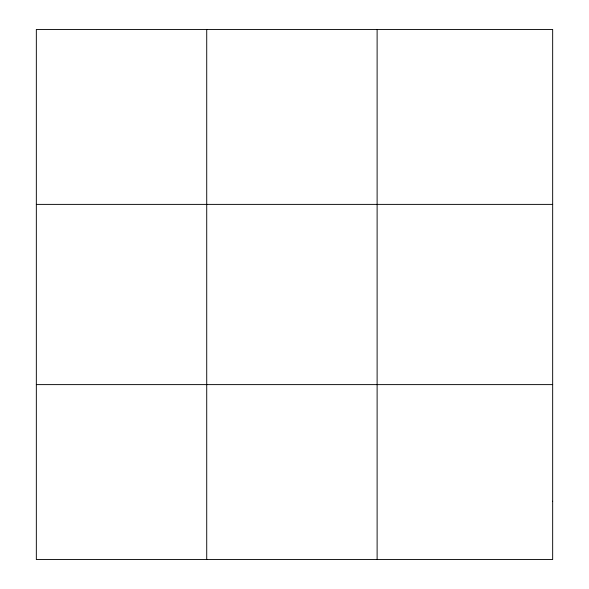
<?xml version="1.0" encoding="UTF-8"?>
<svg xmlns="http://www.w3.org/2000/svg" width="589" height="589" viewBox="0 0 589 589"><rect width="100%" height="100%" fill="white"/><g stroke="black" fill="none" stroke-linecap="round" stroke-linejoin="round"><path stroke-width="0.88" d="M206.724 559.55L206.724 29.45M377.115 559.55L377.115 29.45M36.334 204.383L552.666 204.383M36.334 384.617L552.666 384.617M552.666 501.239L552.666 559.55L36.334 559.55L36.334 29.45L552.666 29.45L552.666 501.239"/></g></svg>
